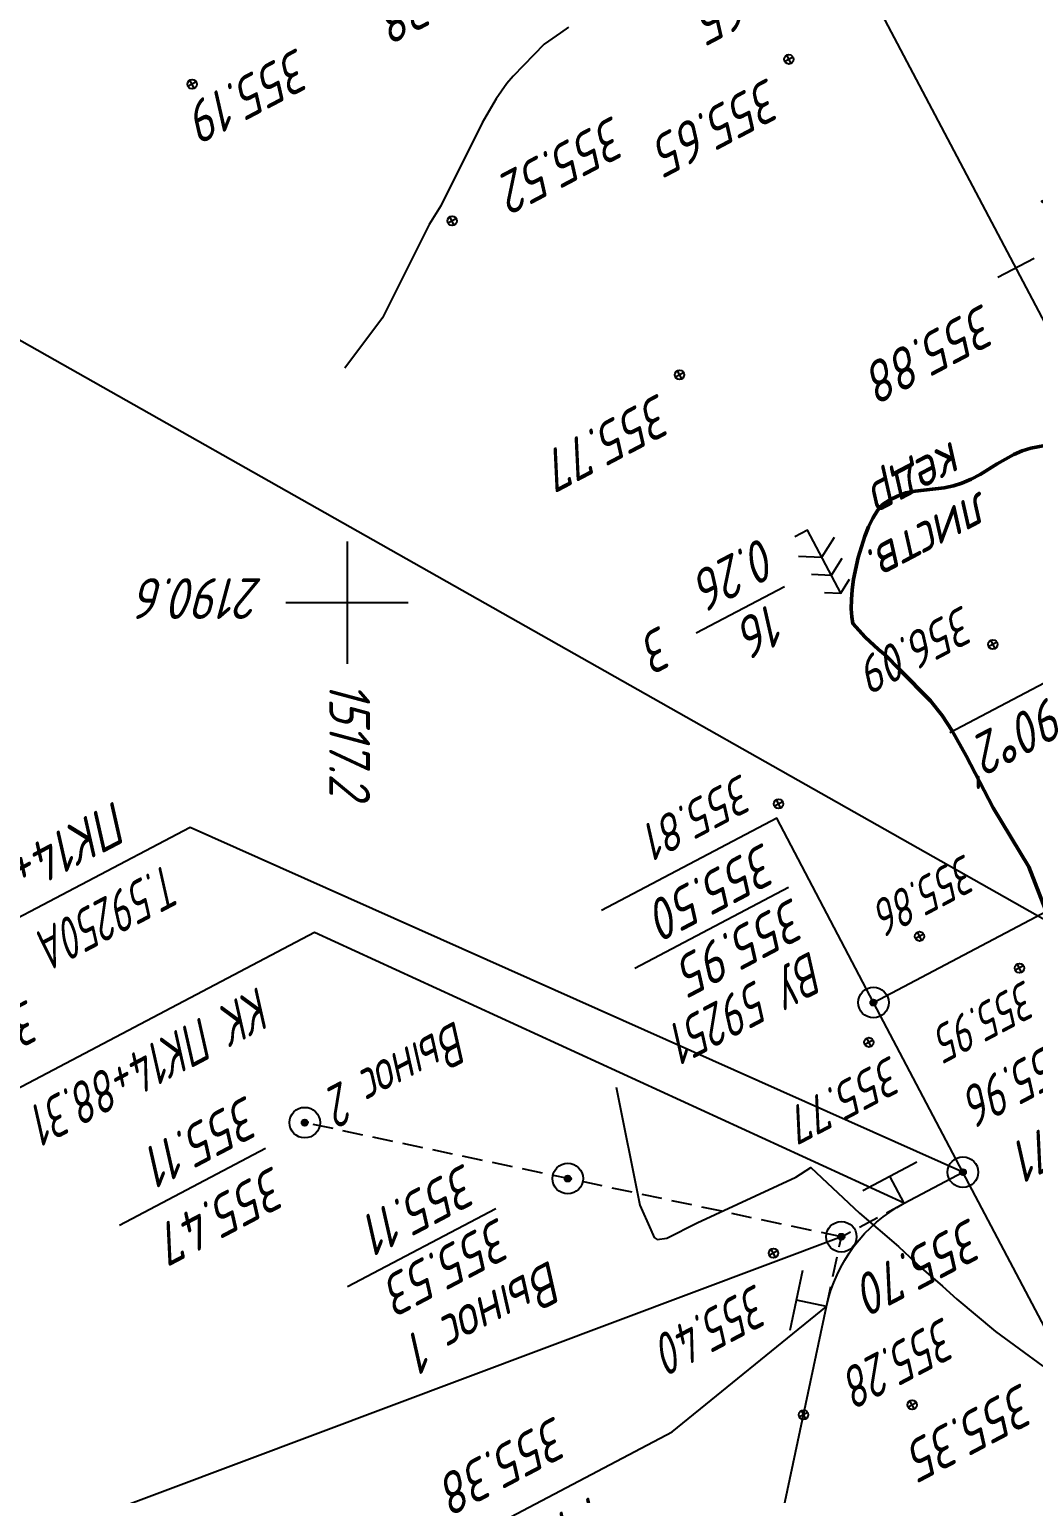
# Model space of a CAD drawing. Extents: x 1516777 to 1518423, y 2190420 to 2191479.
# Drawn here: x 1517168.8 to 1517267.4, y 2190512.6 to 2190656.3 of the extents above; entities that cross this region are included whole.
import ezdxf
from ezdxf.enums import TextEntityAlignment as Align

# ---------------------------------------------------------------- set-up
doc = ezdxf.new("R2010")
doc.units = 0
doc.linetypes.add('ИИHidden', pattern=[3, 2, -1])
for name, color, linetype, lineweight in [('ИИ_ГЕОПУНКТ_025', 7, 'Continuous', 25), ('ИИ_ГЕОСЕТКА_025', 3, 'Continuous', 25), ('ИИ_ОТМЕТКА_025', 7, 'Continuous', 25), ('ИИ_ПИКЕТАЖ_025', 7, 'Continuous', 25), ('ИИ_ПЛОЩАДКА_025', 7, 'Continuous', 25), ('ИИ_РАЗМЕР_025', 7, 'Continuous', 25), ('ИИ_РЕЛЬЕФ_025', 34, 'Continuous', 25), ('ИИ_РЕЛЬЕФ_050', 34, 'Continuous', 50), ('ИИ_ТРАССА_АД_025', 1, 'Continuous', 25), ('ИИ_ТРАССА_ТРУБ_025', 7, 'Continuous', 25), ('ИИ_УГОДЬЯ_025', 7, 'Continuous', 25)]:
    doc.layers.add(name, color=color, linetype=linetype, lineweight=lineweight)
doc.styles.add('VNIPISIMPLEXCUR', font='simplex.shx', dxfattribs={"width": 0.8, "oblique": 15})
doc.dimstyles.new('ИИ-2000-м-dm$2', dxfattribs={"dimscale": 2, "dimtxt": 2.5, "dimasz": 2.5, "dimexe": 1.25, "dimexo": 0, "dimgap": 1, "dimtad": 2, "dimtoh": 1, "dimzin": 1, "dimdsep": 46, "dimtxsty": 'VNIPISIMPLEXCUR', "dimcen": 2.5, "dimaunit": 1, "dimazin": 0, "dimtfac": 1, "dimtmove": 1, "dimatfit": 2, "dimfxl": 1, "dimarcsym": 0})

# ---------------------------------------------------------------- blocks, each defined once
blk = doc.blocks.new('PICKET')
at = {"color": 0, "linetype": 'Continuous', "lineweight": 25}
for p, q in [((-0.23, 0), (0.23, 0)), ((0, 0.23), (0, -0.23))]:
    blk.add_line(p, q, dxfattribs=at)
blk.add_circle((0, 0), 0.23, dxfattribs=at)
at = {"color": 0, "linetype": 'Continuous', "style": 'VNIPISIMPLEXCUR', "oblique": 15, "width": 0.8}
blk.add_attdef('OTMETKA', (1.25, 0.3), '', height=2, dxfattribs=at)
at = {"color": 8, "linetype": 'Continuous', "style": 'VNIPISIMPLEXCUR', "oblique": 15, "width": 0.8, "flags": 1}
blk.add_attdef('NOMER', (1.25, -2.7), '', height=2, dxfattribs=at)
blk = doc.blocks.new('ИИ15001')
at = {"color": 0, "linetype": 'Continuous', "lineweight": 25}
blk.add_lwpolyline([(0, 1), (0, -1)], dxfattribs=at)
at = {"color": 0, "linetype": 'Continuous', "lineweight": 25, "style": 'VNIPISIMPLEXCUR', "oblique": 15, "width": 0.8}
blk.add_attdef('STATIONING', text='', height=2, dxfattribs=at).set_placement((0, 2), align=Align.CENTER)
at = {"color": 7, "linetype": 'Continuous', "lineweight": 25, "style": 'VNIPISIMPLEXCUR', "oblique": 15, "width": 0.8}
blk.add_attdef('HEIGHT', text='', height=2, dxfattribs=at).set_placement((0, -2), align=Align.TOP_CENTER)
blk = doc.blocks.new('ИИ053672А')
at = {"color": 0, "linetype": 'Continuous'}
for points in [[(0.7, 3.096), (0, 3.5), (-0.7, 3.096)], [(0, 3.5), (0, 0), (0.7, 0)], [(0.85, 2.009), (0, 2.5), (-0.85, 2.009)], [(1, 0.923), (0, 1.5), (-1, 0.923)]]:
    blk.add_lwpolyline(points, dxfattribs=at)
at = {"color": 0, "linetype": 'Continuous', "style": 'VNIPISIMPLEXCUR', "oblique": 15, "width": 0.8}
blk.add_attdef('RACE1', text='', height=2, dxfattribs=at).set_placement((-2, 2.25), align=Align.RIGHT)
blk.add_attdef('HEIGHT', (2, 2.25), '', height=2, dxfattribs=at)
blk.add_attdef('DISTANCE', text='', height=2, dxfattribs=at).set_placement((8.5, 1.75), align=Align.MIDDLE_LEFT)
blk.add_attdef('RACE2', text='', height=2, dxfattribs=at).set_placement((-2, 1.25), align=Align.TOP_RIGHT)
blk.add_attdef('THICKNESS', text='', height=2, dxfattribs=at).set_placement((2, 1.25), align=Align.TOP_LEFT)
blk = doc.blocks.new('ИИ05012')
at = {"color": 0, "linetype": 'Continuous', "lineweight": 25, "flags": 128}
for points in [[(0, 3), (0, -3)], [(-3, 0), (3, 0)]]:
    blk.add_lwpolyline(points, dxfattribs=at)
blk = doc.blocks.new('*D37')
at = {"layer": 'Defpoints', "color": 0, "transparency": 16777216}
for p in [(1516997.99, 2191462.82), (1518374.71, 2191103.61), (1517445.63, 2190623.9), (1517459.23, 2190587.38), (1517312.46, 2190543.97)]:
    blk.add_point(p, dxfattribs=at)
at = {"layer": 'ИИ_РАЗМЕР_025', "color": 0, "lineweight": -2, "transparency": 16777216}
for p, q in [((1517451.91, 2190631.64), (1517459.4, 2190635.59)), ((1517448.2, 2190623.46), (1517451.91, 2190631.64))]:
    blk.add_line(p, q, dxfattribs=at)
blk.add_arc((1517445.24, 2190613.92), 9.98, 50.8939, 94.6714, dxfattribs=at)
at = {"layer": 'ИИ_РАЗМЕР_025', "color": 0, "transparency": 16777216}
for points in [[(1517444.62, 2190623.24), (1517444.24, 2190624.52), (1517440.59, 2190622.76)], [(1517452.06, 2190622.09), (1517451.02, 2190621.25), (1517454.08, 2190618.58)]]:
    blk.add_solid(points, dxfattribs=at)
at = {"layer": 'ИИ_РАЗМЕР_025', "color": 0, "transparency": 16777216, "insert": (1517457.5, 2190631.19), "char_height": 4, "attachment_point": 5, "rotation": 207.7821, "style": 'VNIPISIMPLEXCUR'}
blk.add_mtext('90%%d', dxfattribs=at)
blk = doc.blocks.new('*D41')
at = {"layer": 'Defpoints', "color": 0, "transparency": 16777216}
for p in [(1516997.99, 2191462.82), (1517637.12, 2190760.28), (1517426.98, 2190659.79), (1517400.06, 2190635.39), (1517459.23, 2190587.38)]:
    blk.add_point(p, dxfattribs=at)
at = {"layer": 'ИИ_РАЗМЕР_025', "color": 0, "lineweight": -2, "transparency": 16777216}
for p, q in [((1517435.44, 2190666.61), (1517442.94, 2190670.56)), ((1517429.66, 2190659.33), (1517435.44, 2190666.61))]:
    blk.add_line(p, q, dxfattribs=at)
blk.add_arc((1517426.57, 2190649.36), 10.44, 49.8774, 95.6874, dxfattribs=at)
at = {"layer": 'ИИ_РАЗМЕР_025', "color": 0, "transparency": 16777216}
for points in [[(1517425.73, 2190659.11), (1517425.35, 2190660.38), (1517421.71, 2190658.59)], [(1517433.82, 2190657.76), (1517432.78, 2190656.92), (1517435.81, 2190654.22)]]:
    blk.add_solid(points, dxfattribs=at)
at = {"layer": 'ИИ_РАЗМЕР_025', "color": 0, "transparency": 16777216, "insert": (1517441.03, 2190666.17), "char_height": 4, "attachment_point": 5, "rotation": 207.7821, "style": 'VNIPISIMPLEXCUR'}
blk.add_mtext('90%%d', dxfattribs=at)
blk = doc.blocks.new('*U50')
at = {"color": 0, "linetype": 'ByBlock', "lineweight": -2}
blk.add_lwpolyline([(0, 0), (-46.755, 72.815)], dxfattribs=at)
blk = doc.blocks.new('ИИ050052Р')
at = {"linetype": 'Continuous', "lineweight": 25}
h = blk.add_hatch(color=0, dxfattribs=at)
edge = h.paths.add_edge_path()
edge.add_arc((0, 0), 0.15, 0, 360)
at = {"color": 0, "linetype": 'Continuous', "lineweight": 25}
for radius in [0.75, 0.15]:
    blk.add_circle((0, 0), radius, dxfattribs=at)
at = {"color": 0, "linetype": 'Continuous', "style": 'VNIPISIMPLEXCUR', "oblique": 15, "width": 0.8}
for tag, p in [('CENTRE', (1.45, 0.7)), ('HEIGHT', (1.45, -2.7))]:
    blk.add_attdef(tag, p, '', height=2, dxfattribs=at)
for tag, p in [('NUMBER', (-2, -1)), ('STATIONING', (-2, -4.4)), ('ALPHA', (-2, -7.8))]:
    blk.add_attdef(tag, text='', height=2, dxfattribs=at).set_placement(p, align=Align.RIGHT)
at = {"color": 253, "linetype": 'Continuous', "style": 'VNIPISIMPLEXCUR', "oblique": 15, "width": 0.8, "flags": 1}
blk.add_attdef('NOTE', text='', height=1.6, dxfattribs=at).set_placement((-2, -10.8), align=Align.RIGHT)
blk = doc.blocks.new('ИИ15003')
at = {"linetype": 'Continuous'}
h = blk.add_hatch(color=0, dxfattribs=at)
edge = h.paths.add_edge_path()
edge.add_arc((0, 0), 0.15, 0, 360)
at = {"color": 0, "linetype": 'Continuous'}
for radius in [0.75, 0.15]:
    blk.add_circle((0, 0), radius, dxfattribs=at)
at = {"color": 253, "style": 'VNIPISIMPLEXCUR', "oblique": 15, "width": 0.8, "flags": 1}
blk.add_attdef('NOTE', text='', height=1.6, dxfattribs=at).set_placement((-1.75, -0.8), align=Align.RIGHT)
at = {"color": 0, "style": 'VNIPISIMPLEXCUR', "oblique": 15, "width": 0.8}
for tag, p in [('NUMBER', (1.75, -1)), ('CENTRE', (1.75, -5)), ('HEIGHT', (1.75, -9)), ('STATIONING', (1.75, -13)), ('ALPHA', (1.75, -17)), ('RADIUS', (1.75, -21)), ('TANGENT', (1.75, -25)), ('CURVE', (1.75, -29)), ('BISECTOR', (1.75, -33)), ('INCREMENT', (1.75, -37)), ('COMPOUND_TANGENT', (1.75, -41)), ('COMPOUND_CURVE', (1.75, -45)), ('COMPOUND_BISECTOR', (1.75, -49)), ('COMPOUND_INCR', (1.75, -53)), ('CURVE_LENGTH', (1.75, -57)), ('TANGENT_INCR', (1.75, -61)), ('RADIUS_INCR', (1.75, -65))]:
    blk.add_attdef(tag, p, '', height=2, dxfattribs=at)
blk = doc.blocks.new('ИИ15004')
at = {"color": 0, "linetype": 'Continuous', "lineweight": 25}
for points in [[(-1.5, 1.5), (1.5, 1.5)], [(0, 0), (0, 1.5)]]:
    blk.add_lwpolyline(points, dxfattribs=at)
at = {"color": 0, "style": 'VNIPISIMPLEXCUR', "oblique": 15, "width": 0.8}
blk.add_attdef('STATIONING', (1, 2.5), '', height=2, rotation=90, dxfattribs=at)
at = {"color": 7, "style": 'VNIPISIMPLEXCUR', "oblique": 15, "width": 0.8}
blk.add_attdef('HEIGHT', text='', height=2, dxfattribs=at).set_placement((0, -1.3), align=Align.TOP_CENTER)
blk = doc.blocks.new('*U49')
at = {"color": 0, "linetype": 'ByBlock', "lineweight": -2}
for points in [[(0, 0), (42.966, -5.416)], [(42.966, -5.416), (42.966, -33.416)], [(42.966, -5.416), (65.197, -5.416)], [(42.966, -9.416), (65.197, -9.416)], [(42.966, -13.416), (65.197, -13.416)], [(42.966, -17.416), (65.197, -17.416)], [(42.966, -21.416), (65.197, -21.416)], [(42.966, -25.416), (65.197, -25.416)], [(42.966, -29.416), (65.197, -29.416)], [(42.966, -33.416), (65.197, -33.416)]]:
    blk.add_lwpolyline(points, dxfattribs=at)
blk = doc.blocks.new('*D60')
at = {"layer": 'Defpoints', "color": 0, "transparency": 16777216}
for p in [(1516865.23, 2191392.86), (1517280.22, 2190589.82), (1517301.19, 2190586.89), (1517251.66, 2190560.75), (1517312.46, 2190543.97)]:
    blk.add_point(p, dxfattribs=at)
at = {"layer": 'ИИ_РАЗМЕР_025', "color": 0, "lineweight": -2, "transparency": 16777216}
for p, q in [((1517270.29, 2190593.09), (1517259.15, 2190587.22)), ((1517278.66, 2190586.43), (1517270.29, 2190593.09))]:
    blk.add_line(p, q, dxfattribs=at)
blk.add_arc((1517292.31, 2190582.21), 14.29, 133.8716, 191.7338, dxfattribs=at)
at = {"layer": 'ИИ_РАЗМЕР_025', "color": 0, "transparency": 16777216}
for points in [[(1517282.02, 2190593.05), (1517282.8, 2190591.97), (1517285.65, 2190594.85)], [(1517278.95, 2190579.53), (1517277.69, 2190579.07), (1517279.68, 2190575.54)]]:
    blk.add_solid(points, dxfattribs=at)
at = {"layer": 'ИИ_РАЗМЕР_025', "color": 0, "transparency": 16777216, "insert": (1517265.86, 2190586.93), "char_height": 4, "attachment_point": 5, "rotation": 207.7821, "style": 'VNIPISIMPLEXCUR'}
blk.add_mtext("90°2'", dxfattribs=at)

msp = doc.modelspace()

# ---------------------------------------------------------------- linework, layer by layer
at = {"layer": 'ИИ_ГЕОПУНКТ_025'}
for points in [[(1517251.66, 2190560.75), (1517242.169, 2190578.84), (1517224.988, 2190569.78)], [(1517260.44, 2190544.11), (1517184.609, 2190577.925), (1517152.5, 2190561.047)], [(1517228.243, 2190564.137), (1517243.322, 2190572.087)], [(1517177.672, 2190538.896), (1517192.002, 2190546.451)], [(1517200.044, 2190532.885), (1517214.587, 2190540.552)]]:
    msp.add_lwpolyline(points, dxfattribs=at)
at = {"layer": 'ИИ_ПИКЕТАЖ_025', "color": 1}
for points in [[(1517254.689, 2190541.054), (1517196.798, 2190567.629), (1517164.431, 2190550.588)], [(1517195.895, 2190499.646), (1517231.912, 2190518.643), (1517247.056, 2190530.926)]]:
    msp.add_lwpolyline(points, dxfattribs=at)
at = {"layer": 'ИИ_ПЛОЩАДКА_025', "color": 6}
msp.add_lwpolyline([(1517301.19, 2190586.89), (1517324.52, 2190542.65), (1517274.99, 2190516.52), (1517260.44, 2190544.11), (1517251.66, 2190560.75)], close=True, dxfattribs=at)
at = {"layer": 'ИИ_ПЛОЩАДКА_025'}
msp.add_lwpolyline([(1517301.19, 2190586.89), (1517324.52, 2190542.65), (1517274.99, 2190516.52), (1517260.44, 2190544.11), (1517251.66, 2190560.75)], close=True, dxfattribs=at)
at = {"layer": 'ИИ_РЕЛЬЕФ_025', "elevation": 355.5}
for points in [[(1517221.719, 2190656.472), (1517220.96, 2190655.894), (1517219.355, 2190654.801), (1517216.302, 2190651.653), (1517215.693, 2190650.926), (1517214.63, 2190649.429), (1517213.268, 2190647.073), (1517209.199, 2190638.945), (1517208.075, 2190637.09), (1517203.467, 2190627.934), (1517199.769, 2190622.989)], [(1517226.413, 2190552.461), (1517228.746, 2190540.869), (1517229.823, 2190538.439), (1517230.151, 2190537.689), (1517230.423, 2190537.486), (1517231.376, 2190537.636), (1517234.361, 2190539.134), (1517244.036, 2190543.62), (1517245.507, 2190544.568), (1517250.282, 2190540.072), (1517254.105, 2190536.811), (1517256.352, 2190534.719), (1517258.451, 2190532.923), (1517259.849, 2190531.649), (1517263.644, 2190528.479), (1517268.295, 2190525.07)]]:
    msp.add_lwpolyline(points, dxfattribs=at)
at = {"layer": 'ИИ_РЕЛЬЕФ_025', "color": 5, "elevation": 355.5}
msp.add_lwpolyline([(1517226.413, 2190552.461), (1517228.746, 2190540.869), (1517229.823, 2190538.439), (1517230.151, 2190537.689), (1517230.423, 2190537.486), (1517231.376, 2190537.636), (1517234.361, 2190539.134), (1517244.036, 2190543.62), (1517245.507, 2190544.568), (1517250.282, 2190540.072), (1517254.105, 2190536.811), (1517256.352, 2190534.719), (1517258.451, 2190532.923), (1517259.849, 2190531.649), (1517263.644, 2190528.479), (1517268.295, 2190525.07)], dxfattribs=at)
at = {"layer": 'ИИ_РЕЛЬЕФ_050', "elevation": 356}
for points in [[(1517271.214, 2190615.933), (1517267.105, 2190615.151), (1517266.27, 2190614.884), (1517265.445, 2190614.53), (1517263.803, 2190613.605), (1517262.12, 2190612.584), (1517261.244, 2190612.112), (1517260.335, 2190611.703), (1517259.502, 2190611.444), (1517258.602, 2190611.272), (1517255.75, 2190610.929), (1517254.834, 2190610.761), (1517254.015, 2190610.457), (1517253.256, 2190610.073), (1517252.549, 2190609.621), (1517252.061, 2190609.029), (1517251.605, 2190608.296), (1517251.183, 2190607.445), (1517250.798, 2190606.502), (1517250.159, 2190604.437), (1517249.714, 2190602.301), (1517249.573, 2190601.268), (1517249.492, 2190600.291), (1517249.475, 2190599.397), (1517249.523, 2190598.609), (1517249.642, 2190597.952), (1517250.844, 2190596.621), (1517252.159, 2190595.385), (1517252.859, 2190594.802), (1517254.221, 2190593.422), (1517257.243, 2190590.358), (1517258.405, 2190588.916), (1517259.396, 2190587.426), (1517260.77, 2190584.977), (1517263.408, 2190579.871), (1517266.903, 2190574.064), (1517270.572, 2190564.622)], [(1517270.572, 2190564.622), (1517266.903, 2190574.064), (1517263.408, 2190579.871), (1517260.77, 2190584.977), (1517259.396, 2190587.426), (1517258.405, 2190588.916), (1517257.243, 2190590.358), (1517254.221, 2190593.422)]]:
    msp.add_lwpolyline(points, dxfattribs=at)
at = {"layer": 'ИИ_ТРАССА_АД_025', "linetype": 'ИИHidden', "flags": 128}
for points in [[(1517248.51, 2190537.77), (1517221.66, 2190543.48), (1517195.85, 2190548.97)], [(1517247.056, 2190530.926), (1517248.51, 2190537.77), (1517254.689, 2190541.054)]]:
    msp.add_lwpolyline(points, dxfattribs=at)
at = {"layer": 'ИИ_ТРАССА_АД_025', "color": 1}
msp.add_lwpolyline([(1517227.225, 2190437.589), (1517247.056, 2190530.926, -0.2217783), (1517254.689, 2190541.054), (1517260.44, 2190544.11)], format="xyb", dxfattribs=at)
at = {"layer": 'ИИ_ТРАССА_ТРУБ_025', "color": 4}
msp.add_lwpolyline([(1518374.713, 2191103.607), (1517312.459, 2190543.969), (1516865.23, 2191392.859)], dxfattribs=at)
at = {"layer": 'ИИ_УГОДЬЯ_025'}
msp.add_lwpolyline([(1517242.932, 2190601.562), (1517234.247, 2190596.986)], dxfattribs=at)

# ---------------------------------------------------------------- block references
at = {"layer": 'ИИ_ГЕОПУНКТ_025', "xscale": 2, "yscale": 2, "zscale": 2}
for name, p, rotation in [('*U50', (1517312.459, 2190543.969), 27.81416666666667), ('*U49', (1517248.51, 2190537.77), 207.7819444444445)]:
    msp.add_blockref(name, p, dxfattribs=dict(at, rotation=rotation))
at = {"layer": 'ИИ_ГЕОПУНКТ_025'}
ref = msp.add_blockref('ИИ050052Р', (1517260.44, 2190544.11, 355.58), dxfattribs=dict(at, xscale=2, yscale=2, zscale=2, rotation=207.7819444444445))
ref.add_attrib('NUMBER', 'Т.59250А', dxfattribs={"layer": '0', "color": 0, "height": 4, "rotation": 207.78194, "style": 'VNIPISIMPLEXCUR', "oblique": 15, "width": 0.65}).set_placement((1517169.36, 2190567.587), align=Align.RIGHT)
ref.add_attrib('CENTRE', '355.86', (1517168.749, 2190561.154), dxfattribs={"layer": '0', "color": 0, "height": 4, "rotation": 207.78194, "style": 'VNIPISIMPLEXCUR', "oblique": 15, "width": 0.7})
ref.add_attrib('HEIGHT', '355.58', (1517167.009, 2190567.163), dxfattribs={"layer": '0', "color": 0, "height": 4, "rotation": 207.78194, "style": 'VNIPISIMPLEXCUR', "oblique": 15, "width": 0.7})
ref.add_attrib('STATIONING', 'ПК14+94.83', dxfattribs={"layer": '0', "color": 0, "height": 4, "rotation": 207.78194, "style": 'VNIPISIMPLEXCUR', "oblique": 15, "width": 0.8}).set_placement((1517157.25, 2190570.068), align=Align.RIGHT)
ref = msp.add_blockref('ИИ050052Р', (1517251.66, 2190560.75, 355.5), dxfattribs=dict(at, xscale=2, yscale=2, zscale=2, rotation=207.7819444444445))
ref.add_attrib('NUMBER', 'ВУ 59251', dxfattribs={"layer": '0', "color": 0, "linetype": 'Continuous', "height": 4, "rotation": 207.78194, "style": 'VNIPISIMPLEXCUR', "oblique": 15, "width": 0.7}).set_placement((1517231.551, 2190558.495, 355.5), align=Align.RIGHT)
ref.add_attrib('CENTRE', '355.95', (1517243.843, 2190571.163, 355.5), dxfattribs={"layer": '0', "color": 0, "linetype": 'Continuous', "height": 4, "rotation": 207.78194, "style": 'VNIPISIMPLEXCUR', "oblique": 15, "width": 0.8})
ref.add_attrib('HEIGHT', '355.50', (1517240.996, 2190576.567, 355.5), dxfattribs={"layer": '0', "color": 0, "linetype": 'Continuous', "height": 4, "rotation": 207.78194, "style": 'VNIPISIMPLEXCUR', "oblique": 15, "width": 0.8})
ref = msp.add_blockref('ИИ050052Р', (1517195.85, 2190548.97, 355.11), dxfattribs=dict(at, xscale=2, yscale=2, zscale=2, rotation=207.7819444444445))
ref.add_attrib('NUMBER', 'Вынос 2', dxfattribs={"layer": '0', "color": 0, "linetype": 'Continuous', "height": 4, "rotation": 207.78194, "style": 'VNIPISIMPLEXCUR', "oblique": 15, "width": 0.7}).set_placement((1517197.838, 2190552.248, 355.11), align=Align.RIGHT)
ref.add_attrib('CENTRE', '355.47', (1517192.863, 2190544.828, 355.11), dxfattribs={"layer": '0', "color": 0, "linetype": 'Continuous', "height": 4, "rotation": 207.78194, "style": 'VNIPISIMPLEXCUR', "oblique": 15, "width": 0.8})
ref.add_attrib('HEIGHT', '355.11', (1517190.252, 2190551.756, 355.11), dxfattribs={"layer": '0', "color": 0, "linetype": 'Continuous', "height": 4, "rotation": 207.78194, "style": 'VNIPISIMPLEXCUR', "oblique": 15, "width": 0.8})
ref = msp.add_blockref('ИИ15003', (1517248.51, 2190537.77, 355.24), dxfattribs=dict(at, xscale=2, yscale=2, zscale=2, rotation=207.7819444444445))
ref.add_attrib('NUMBER', 'ВУ 59250', (1517167.434, 2190505.473), dxfattribs={"layer": '0', "color": 0, "height": 4, "rotation": 207.78194, "style": 'VNIPISIMPLEXCUR', "oblique": 15, "width": 0.8})
ref.add_attrib('CENTRE', '355.62', (1517147.605, 2190487.915), dxfattribs={"layer": '0', "color": 0, "height": 4, "rotation": 207.78194, "style": 'VNIPISIMPLEXCUR', "oblique": 15, "width": 0.8})
ref.add_attrib('HEIGHT', '355.24', (1517145.077, 2190493.804), dxfattribs={"layer": '0', "color": 0, "height": 4, "rotation": 207.78194, "style": 'VNIPISIMPLEXCUR', "oblique": 15, "width": 0.8})
ref.add_attrib('STATIONING', 'ПК14+82.22', (1517164.063, 2190512.74), dxfattribs={"layer": '0', "color": 0, "height": 4, "rotation": 207.78194, "style": 'VNIPISIMPLEXCUR', "oblique": 15, "width": 0.8})
ref.add_attrib('ALPHA', "a=50°1'", (1517160.335, 2190519.817), dxfattribs={"layer": '0', "color": 0, "height": 4, "rotation": 207.78194, "style": 'VNIPISIMPLEXCUR', "oblique": 15, "width": 0.8})
ref.add_attrib('RADIUS', 'R=15', (1517156.606, 2190526.895), dxfattribs={"layer": '0', "color": 0, "height": 4, "rotation": 207.78194, "style": 'VNIPISIMPLEXCUR', "oblique": 15, "width": 0.8})
ref.add_attrib('TANGENT', 'Т=7.00', (1517152.877, 2190533.973), dxfattribs={"layer": '0', "color": 0, "height": 4, "rotation": 207.78194, "style": 'VNIPISIMPLEXCUR', "oblique": 15, "width": 0.8})
ref.add_attrib('CURVE', 'К=13.09', (1517149.148, 2190541.051), dxfattribs={"layer": '0', "color": 0, "height": 4, "rotation": 207.78194, "style": 'VNIPISIMPLEXCUR', "oblique": 15, "width": 0.8})
ref.add_attrib('BISECTOR', 'Б=1.55', (1517145.419, 2190548.129), dxfattribs={"layer": '0', "color": 0, "height": 4, "rotation": 207.78194, "style": 'VNIPISIMPLEXCUR', "oblique": 15, "width": 0.8})
ref.add_attrib('INCREMENT', 'Д=0.91', (1517141.69, 2190555.206), dxfattribs={"layer": '0', "color": 0, "height": 4, "rotation": 207.78194, "style": 'VNIPISIMPLEXCUR', "oblique": 15, "width": 0.8})
ref = msp.add_blockref('ИИ050052Р', (1517221.66, 2190543.48, 355.11), dxfattribs=dict(at, xscale=2, yscale=2, zscale=2, rotation=207.7819444444445))
ref.add_attrib('NUMBER', 'Вынос 1', dxfattribs={"layer": '0', "color": 0, "linetype": 'Continuous', "height": 4, "rotation": 207.78194, "style": 'VNIPISIMPLEXCUR', "oblique": 15, "width": 0.8}).set_placement((1517205.811, 2190528.068, 355.11), align=Align.RIGHT)
ref.add_attrib('CENTRE', '355.53', (1517214.991, 2190539.787, 355.11), dxfattribs={"layer": '0', "color": 0, "linetype": 'Continuous', "height": 4, "rotation": 207.78194, "style": 'VNIPISIMPLEXCUR', "oblique": 15, "width": 0.8})
ref.add_attrib('HEIGHT', '355.11', (1517211.632, 2190545.088, 355.11), dxfattribs={"layer": '0', "color": 0, "linetype": 'Continuous', "height": 4, "rotation": 207.78194, "style": 'VNIPISIMPLEXCUR', "oblique": 15, "width": 0.8})
ref = msp.add_blockref('ИИ050052Р', (1517274.99, 2190516.52, 355.38), dxfattribs=dict(at, xscale=2, yscale=2, zscale=2, rotation=207.7819444444445))
ref.add_attrib('NUMBER', 'ВУ 59254', dxfattribs={"layer": '0', "color": 0, "linetype": 'Continuous', "height": 4, "rotation": 207.78194, "style": 'VNIPISIMPLEXCUR', "oblique": 15, "width": 0.7}).set_placement((1517272.031, 2190510.925, 355.38), align=Align.RIGHT)
ref.add_attrib('CENTRE', '355.76', (1517271.728, 2190506.333, 355.38), dxfattribs={"layer": '0', "color": 0, "linetype": 'Continuous', "height": 4, "rotation": 207.78194, "style": 'VNIPISIMPLEXCUR', "oblique": 15, "width": 0.7})
ref.add_attrib('HEIGHT', '355.38', (1517269.379, 2190512.286, 355.38), dxfattribs={"layer": '0', "color": 0, "linetype": 'Continuous', "height": 4, "rotation": 207.78194, "style": 'VNIPISIMPLEXCUR', "oblique": 15, "width": 0.7})
at = {"layer": 'ИИ_ГЕОСЕТКА_025', "xscale": 2, "yscale": 2, "zscale": 2}
msp.add_blockref('ИИ05012', (1517200, 2190600), dxfattribs=at)
at = {"layer": 'ИИ_ОТМЕТКА_025', "xscale": 2, "yscale": 2, "zscale": 2, "rotation": 207.7819444444445}
for p, values in [((1517216.57, 2190666.39, 355.38), {'OTMETKA': '355.38'}), ((1517243.36, 2190653.31, 355.65), {'OTMETKA': '355.65'}), ((1517232.63, 2190622.35, 355.77), {'OTMETKA': '355.77'})]:
    msp.add_blockref('PICKET', p, dxfattribs=at).add_auto_attribs(values)
at = {"layer": 'ИИ_ОТМЕТКА_025'}
ref = msp.add_blockref('PICKET', (1517249.663, 2190663.163, 355.65), dxfattribs=dict(at, xscale=2, yscale=2, zscale=2, rotation=207.7819444444445))
ref.add_attrib('OTMETKA', '355.65', (1517245.631, 2190664.581, 355.65), dxfattribs={"layer": '0', "color": 0, "linetype": 'Continuous', "height": 4, "rotation": 207.78194, "style": 'VNIPISIMPLEXCUR', "oblique": 15, "width": 0.8})
ref = msp.add_blockref('PICKET', (1517184.79, 2190650.87, 355.19), dxfattribs=dict(at, xscale=2, yscale=2, zscale=2, rotation=207.7819444444445))
ref.add_attrib('OTMETKA', '355.19', (1517195.237, 2190654.549, 355.19), dxfattribs={"layer": '0', "color": 0, "linetype": 'Continuous', "height": 4, "rotation": 207.78194, "style": 'VNIPISIMPLEXCUR', "oblique": 15, "width": 0.8})
ref = msp.add_blockref('PICKET', (1517210.31, 2190637.45, 355.52), dxfattribs=dict(at, xscale=2, yscale=2, zscale=2, rotation=207.7819444444445))
ref.add_attrib('OTMETKA', '355.52', (1517226.207, 2190647.893, 355.52), dxfattribs={"layer": '0', "color": 0, "linetype": 'Continuous', "height": 4, "rotation": 207.78194, "style": 'VNIPISIMPLEXCUR', "oblique": 15, "width": 0.8})
ref = msp.add_blockref('PICKET', (1517263.381, 2190595.897, 356.09), dxfattribs=dict(at, xscale=2, yscale=2, zscale=2, rotation=207.7819444444445))
ref.add_attrib('OTMETKA', '356.09', (1517260.533, 2190599.844, 356.09), dxfattribs={"layer": '0', "color": 0, "linetype": 'Continuous', "height": 3.6, "rotation": 207.78194, "style": 'VNIPISIMPLEXCUR', "oblique": 15, "width": 0.8})
ref = msp.add_blockref('PICKET', (1517242.35, 2190580.25, 355.81), dxfattribs=dict(at, xscale=2, yscale=2, zscale=2, rotation=207.7819444444445))
ref.add_attrib('OTMETKA', '355.81', (1517238.819, 2190583.297, 355.81), dxfattribs={"layer": '0', "color": 0, "linetype": 'Continuous', "height": 3.6, "rotation": 207.78194, "style": 'VNIPISIMPLEXCUR', "oblique": 15, "width": 0.8})
ref = msp.add_blockref('PICKET', (1517256.19, 2190567.25, 355.86), dxfattribs=dict(at, xscale=2, yscale=2, zscale=2, rotation=207.7819444444445))
ref.add_attrib('OTMETKA', '355.86', (1517260.739, 2190575.421, 355.86), dxfattribs={"layer": '0', "color": 0, "linetype": 'Continuous', "height": 3.6, "rotation": 207.78194, "style": 'VNIPISIMPLEXCUR', "oblique": 15, "width": 0.7})
ref = msp.add_blockref('PICKET', (1517265.99, 2190564.14, 355.95), dxfattribs=dict(at, xscale=2, yscale=2, zscale=2, rotation=207.7819444444445))
ref.add_attrib('OTMETKA', '355.95', (1517266.606, 2190563.054, 355.95), dxfattribs={"layer": '0', "color": 0, "linetype": 'Continuous', "height": 3.6, "rotation": 207.78194, "style": 'VNIPISIMPLEXCUR', "oblique": 15, "width": 0.7})
ref = msp.add_blockref('PICKET', (1517269.255, 2190559.078, 355.96), dxfattribs=dict(at, xscale=2, yscale=2, zscale=2, rotation=207.7819444444445))
ref.add_attrib('OTMETKA', '355.96', (1517270.489, 2190557.581, 355.96), dxfattribs={"layer": '0', "color": 0, "linetype": 'Continuous', "height": 4, "rotation": 207.78194, "style": 'VNIPISIMPLEXCUR', "oblique": 15, "width": 0.7})
ref = msp.add_blockref('PICKET', (1517251.21, 2190556.85, 355.77), dxfattribs=dict(at, xscale=2, yscale=2, zscale=2, rotation=207.7819444444445))
ref.add_attrib('OTMETKA', '355.77', (1517253.459, 2190555.665, 355.77), dxfattribs={"layer": '0', "color": 0, "linetype": 'Continuous', "height": 3.6, "rotation": 207.78194, "style": 'VNIPISIMPLEXCUR', "oblique": 15, "width": 0.8})
ref = msp.add_blockref('PICKET', (1517270.94, 2190550.44, 355.71), dxfattribs=dict(at, xscale=2, yscale=2, zscale=2, rotation=207.7819444444445))
ref.add_attrib('OTMETKA', '355.71', (1517276.018, 2190552.598, 355.71), dxfattribs={"layer": '0', "color": 0, "linetype": 'Continuous', "height": 4, "rotation": 207.78194, "style": 'VNIPISIMPLEXCUR', "oblique": 15, "width": 0.8})
ref = msp.add_blockref('PICKET', (1517241.84, 2190536.16, 355.4), dxfattribs=dict(at, xscale=2, yscale=2, zscale=2, rotation=207.7819444444445))
ref.add_attrib('OTMETKA', '355.40', (1517240.216, 2190533.245, 355.4), dxfattribs={"layer": '0', "color": 0, "linetype": 'Continuous', "height": 4, "rotation": 207.78194, "style": 'VNIPISIMPLEXCUR', "oblique": 15, "width": 0.7})
ref = msp.add_blockref('PICKET', (1517244.804, 2190520.31, 355.28), dxfattribs=dict(at, xscale=2, yscale=2, zscale=2, rotation=207.7819444444445))
ref.add_attrib('OTMETKA', '355.28', (1517258.636, 2190529.996, 355.28), dxfattribs={"layer": '0', "color": 0, "linetype": 'Continuous', "height": 4, "rotation": 207.78194, "style": 'VNIPISIMPLEXCUR', "oblique": 15, "width": 0.7})
ref = msp.add_blockref('PICKET', (1517255.46, 2190521.27, 355.35), dxfattribs=dict(at, xscale=2, yscale=2, rotation=207.7819444444445))
ref.add_attrib('OTMETKA', '355.35', (1517266.31, 2190523.536, 355.35), dxfattribs={"layer": '0', "color": 0, "linetype": 'Continuous', "height": 4, "rotation": 207.78194, "style": 'VNIPISIMPLEXCUR', "oblique": 15, "width": 0.8})
at = {"layer": 'ИИ_ПИКЕТАЖ_025', "color": 4}
ref = msp.add_blockref('ИИ15001', (1517265.65, 2190632.818, 355.88), dxfattribs=dict(at, xscale=2, yscale=2, zscale=2, rotation=297.7821))
ref.add_attrib('STATIONING', 'ПК74', dxfattribs={"layer": '0', "color": 0, "linetype": 'Continuous', "lineweight": 25, "height": 4, "rotation": 297.7821, "style": 'VNIPISIMPLEXCUR', "oblique": 15, "width": 0.8}).set_placement((1517270.223, 2190635.227), align=Align.CENTER)
ref.add_attrib('HEIGHT', '355.88', dxfattribs={"layer": '0', "color": 7, "linetype": 'Continuous', "lineweight": 25, "height": 4, "rotation": 207.78194, "style": 'VNIPISIMPLEXCUR', "oblique": 15, "width": 0.8}).set_placement((1517258.548, 2190622.833), align=Align.TOP_CENTER)
at = {"layer": 'ИИ_ПИКЕТАЖ_025', "color": 1}
ref = msp.add_blockref('ИИ15004', (1517254.689, 2190541.054, 355.7), dxfattribs=dict(at, xscale=2, yscale=2, zscale=2, rotation=27.98766719))
ref.add_attrib('STATIONING', 'КК ПК14+88.31', dxfattribs={"layer": '0', "color": 0, "height": 4, "rotation": 207.78194, "style": 'VNIPISIMPLEXCUR', "oblique": 15, "width": 0.7}).set_placement((1517169.768, 2190548.733, 355.7), align=Align.MIDDLE_RIGHT)
ref.add_attrib('HEIGHT', '355.70', dxfattribs={"layer": '0', "color": 7, "height": 4, "rotation": 207.78194, "style": 'VNIPISIMPLEXCUR', "oblique": 15, "width": 0.8}).set_placement((1517257.459, 2190533.229, 355.7), align=Align.TOP_CENTER)
ref = msp.add_blockref('ИИ15004', (1517247.056, 2190530.926, 355.38), dxfattribs=dict(at, xscale=2, yscale=2, zscale=2, rotation=78.00509677))
ref.add_attrib('STATIONING', 'НК ПК14+75.22', dxfattribs={"layer": '0', "color": 0, "height": 4, "rotation": 207.78194, "style": 'VNIPISIMPLEXCUR', "oblique": 15, "width": 0.8}).set_placement((1517198.581, 2190496.721, 355.38), align=Align.MIDDLE_RIGHT)
ref.add_attrib('HEIGHT', '355.38', dxfattribs={"layer": '0', "color": 7, "height": 4, "rotation": 207.78194, "style": 'VNIPISIMPLEXCUR', "oblique": 15, "width": 0.8}).set_placement((1517216.625, 2190513.709, 355.38), align=Align.TOP_CENTER)
at = {"layer": 'ИИ_УГОДЬЯ_025'}
ref = msp.add_blockref('ИИ053672А', (1517245.199, 2190607.121), dxfattribs=dict(at, xscale=2, yscale=2, zscale=2, rotation=207.7819444444445))
ref.add_attrib('RACE1', 'листв.', dxfattribs={"layer": '0', "color": 0, "linetype": 'Continuous', "height": 4, "rotation": 207.78194, "style": 'VNIPISIMPLEXCUR', "oblique": 15, "width": 0.8}).set_placement((1517250.835, 2190605.005), align=Align.RIGHT)
ref.add_attrib('RACE2', 'кедр', dxfattribs={"layer": '0', "color": 0, "linetype": 'Continuous', "height": 4, "rotation": 207.78194, "style": 'VNIPISIMPLEXCUR', "oblique": 15, "width": 0.8}).set_placement((1517253.046, 2190608.026), align=Align.TOP_RIGHT)
ref.add_attrib('HEIGHT', '16', (1517241.841, 2190600.115), dxfattribs={"layer": '0', "color": 0, "linetype": 'Continuous', "height": 4, "rotation": 207.78194, "style": 'VNIPISIMPLEXCUR', "oblique": 15, "width": 0.8})
ref.add_attrib('THICKNESS', '0.26', dxfattribs={"layer": '0', "color": 0, "linetype": 'Continuous', "height": 4, "rotation": 207.78194, "style": 'VNIPISIMPLEXCUR', "oblique": 15, "width": 0.8}).set_placement((1517242.825, 2190603.045), align=Align.TOP_LEFT)
ref.add_attrib('DISTANCE', '3', dxfattribs={"layer": '0', "color": 0, "linetype": 'Continuous', "height": 4, "rotation": 207.78194, "style": 'VNIPISIMPLEXCUR', "oblique": 15, "width": 0.8}).set_placement((1517231.79, 2190596.101), align=Align.MIDDLE_LEFT)

# ---------------------------------------------------------------- texts
at = {"layer": 'ИИ_ГЕОСЕТКА_025', "color": 7, "style": 'VNIPISIMPLEXCUR', "oblique": 15, "width": 0.8}
for s, rotation, p in [('2190.6', 180, (1517191.76, 2190602.394)), ('1517.2', 270, (1517198.259, 2190592.317))]:
    msp.add_text(s, height=4, rotation=rotation, dxfattribs=at).set_placement(p)

# ---------------------------------------------------------------- dimensions: what is measured, and where the dimension line sits
at = {"layer": 'ИИ_РАЗМЕР_025'}
for base, line2, picture, middle in [((1517445.628, 2190623.901), ((1518374.713, 2191103.607), (1517312.459, 2190543.969)), '*D37', (1517457.495, 2190631.193)), ((1517426.977, 2190659.787), ((1517637.12, 2190760.28), (1517400.06, 2190635.39)), '*D41', (1517441.033, 2190666.167))]:
    dim = msp.add_angular_dim_2l(base=base, line1=((1517459.226, 2190587.383), (1516997.989, 2191462.819)), line2=line2, text='90%%d', dimstyle='ИИ-2000-м-dm$2', override={"dimtxt": 2, "dimasz": 2, "dimgap": 0.5, "dimzin": 0}, dxfattribs=at)
    dim.commit()
    dim.dimension.update_dxf_attribs({"geometry": picture, "text_midpoint": middle, "dimtype": 162})
dim = msp.add_angular_dim_2l(base=(1517280.222, 2190589.822), line1=((1517251.66, 2190560.75), (1517301.19, 2190586.89)), line2=((1517312.459, 2190543.969), (1516865.23, 2191392.859)), dimstyle='ИИ-2000-м-dm$2', override={"dimtxt": 2, "dimasz": 2, "dimgap": 0.5, "dimzin": 0}, dxfattribs=at)
dim.commit()
dim.dimension.update_dxf_attribs({"geometry": '*D60', "text_midpoint": (1517265.856, 2190586.933), "dimtype": 162})

doc.saveas('drawing.dxf')
